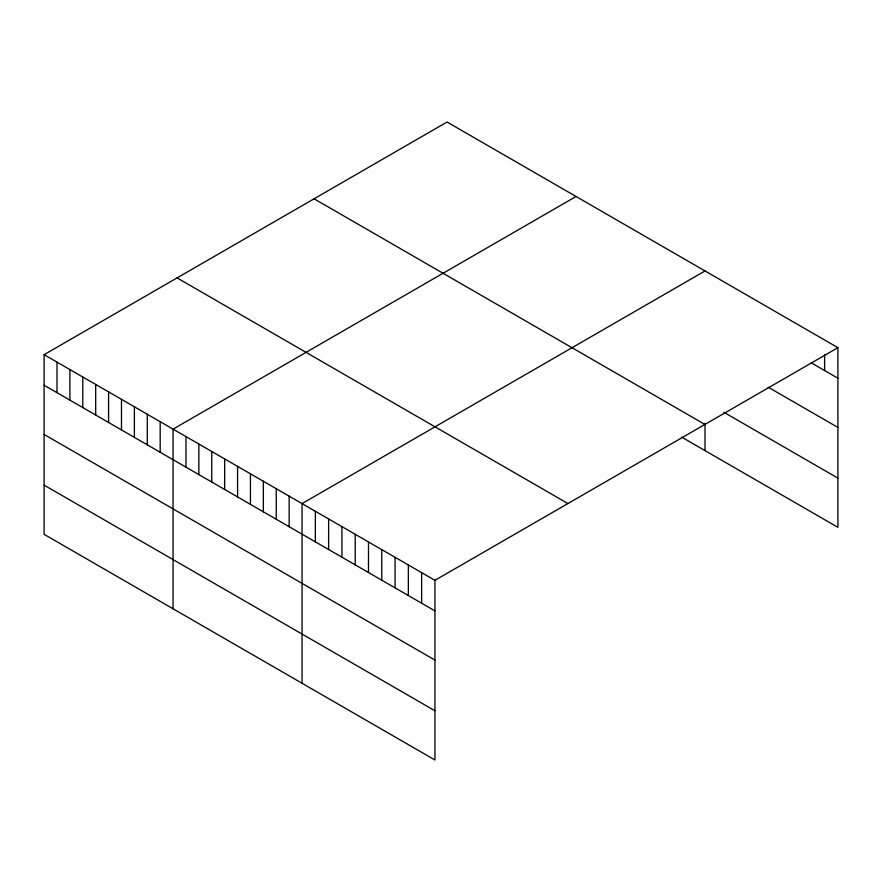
<?xml version="1.0" encoding="UTF-8"?>
<svg xmlns="http://www.w3.org/2000/svg" width="882" height="882" viewBox="0 0 882 882"><rect width="100%" height="100%" fill="white"/><g stroke="black" fill="none" stroke-linecap="round" stroke-linejoin="round"><path stroke-width="1.32" d="M837.9 347.673L434.936 580.323L434.936 759.975L44.1 534.327L44.1 354.674L447.064 122.025L837.9 347.673L837.9 527.326L681.566 437.064M576.045 196.488L173.07 429.137L173.07 608.789M705.016 270.95L302.052 503.6L302.052 683.252M811.319 362.888L837.9 378.235M768.134 387.154L837.9 427.428M723.846 412.269L837.9 478.121M314.091 198.803L704.916 424.451M177.084 277.907L567.909 503.545M44.1 354.674L434.936 580.323M44.1 385.236L434.936 610.884M44.1 434.44L434.936 660.089M44.1 485.133L434.936 710.771M824.615 354.619L824.615 370.561M705.016 423.272L705.016 450.603M421.64 572.65L421.64 603.211M408.355 564.976L408.355 595.537M395.07 557.303L395.07 587.864M381.774 549.64L381.774 580.202M368.489 541.967L368.489 572.528M355.203 534.294L355.203 564.855M341.918 526.62L341.918 557.181M328.622 518.947L328.622 549.508M315.337 511.273L315.337 541.835M289.153 496.158L289.153 526.719M276.253 488.716L276.253 519.278M263.354 481.263L263.354 511.825M250.455 473.821L250.455 504.383M237.567 466.369L237.567 496.93M224.667 458.927L224.667 489.488M211.768 451.485L211.768 482.046M198.869 444.032L198.869 474.593M185.97 436.59L185.97 467.151M160.182 421.695L160.182 452.257M147.283 414.253L147.283 444.815M134.384 406.8L134.384 437.362M121.484 399.359L121.484 429.92M108.585 391.906L108.585 422.467M95.686 384.464L95.686 415.025M82.798 377.022L82.798 407.583M69.898 369.569L69.898 400.13M56.999 362.127L56.999 392.688"/></g></svg>
